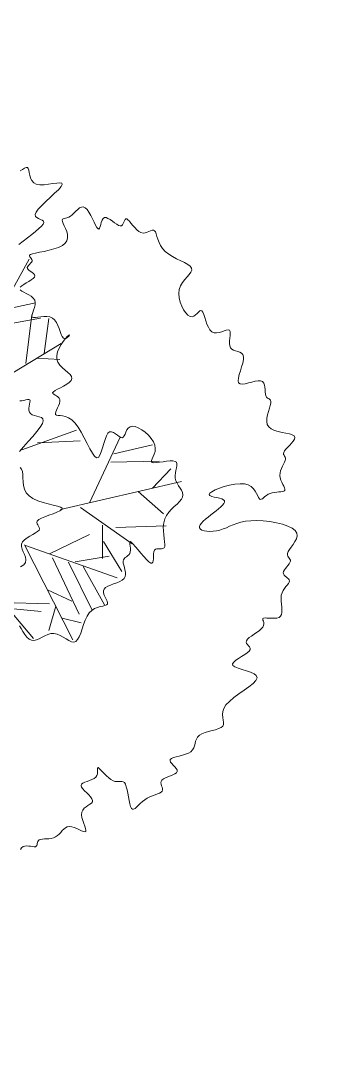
# Model space of a CAD drawing. Extents: x 2080 to 102399, y 2071 to 93424.
# Drawn here: x 81611.1 to 81674.5, y 86472.3 to 86693 of the extents above; entities that cross this region are included whole.
import ezdxf

# ---------------------------------------------------------------- set-up
doc = ezdxf.new("R2010")
doc.units = 0
doc.header["$LTSCALE"] = 20
doc.header["$MEASUREMENT"] = 0
doc.layers.add('casuanut tree', color=100, linetype='Continuous', lineweight=5)
doc.layers.add('road', color=2, linetype='Continuous')

# ---------------------------------------------------------------- blocks, each defined once
blk = doc.blocks.new('tr')
at = {"layer": 'casuanut tree'}
for p, q in [((0.2285, 0.3375), (0.4338, 0.5671)), ((0.3339, 0.4487), (0.4241, 0.4468)), ((0.2947, 0.4095), (0.428, 0.4036)), ((0.3614, 0.2918), (0.4065, 0.4173)), ((0.4163, 0.3075), (0.4496, 0.3977)), ((0.2928, 0.2663), (0.4673, 0.3232)), ((0.3928, 0.2996), (0.4535, 0.282)), ((0.298, 0.0656), (0.455, 0.0838)), ((0.3433, 0.0747), (0.458, 0.0536)), ((0.445, -0.1163), (0.5666, 0.0392)), ((0.526, -0.0217), (0.6544, -0.0487)), ((0.5395, -0.0014), (0.6476, -0.0014)), ((0.6206, -0.1163), (0.6814, -0.0758)), ((0.3639, -0.1163), (0.7017, -0.1163)), ((0.4179, -0.1231), (0.5328, -0.2516)), ((0.5801, -0.1163), (0.6341, -0.1907)), ((0.2467, -0.1881), (0.3161, -0.4691)), ((0.249, -0.1907), (0.472, -0.3327)), ((0.4652, -0.1839), (0.445, -0.2718)), ((0.307, -0.2274), (0.4248, -0.2002)), ((0.499, -0.1975), (0.6341, -0.2245)), ((0.3131, -0.2395), (0.3493, -0.4056)), ((0.458, -0.2274), (0.4882, -0.318)), ((0.1229, -0.2667), (0.2134, -0.4419)), ((0.3523, -0.2606), (0.3855, -0.4026)), ((0.3704, -0.2637), (0.464, -0.2697)), ((0.3885, -0.2818), (0.4218, -0.3966)), ((0.1531, -0.3271), (0.2768, -0.3603)), ((0.2799, -0.3211), (0.3372, -0.3664)), ((0.1682, -0.3482), (0.2497, -0.3754)), ((0.2919, -0.3694), (0.2587, -0.4298)), ((0.301, -0.4056), (0.3493, -0.4298))]:
    blk.add_line(p, q, dxfattribs=at)
for points in [[(0.4157, 0.6116), (0.4293, 0.6182), (0.4429, 0.6246), (0.4559, 0.6308), (0.4679, 0.6365), (0.4783, 0.6419), (0.4868, 0.6469), (0.4927, 0.6515), (0.4956, 0.6555), (0.4953, 0.6591), (0.4925, 0.6624), (0.4883, 0.6655), (0.4837, 0.6688), (0.4796, 0.6724), (0.4771, 0.6765), (0.4772, 0.6813), (0.481, 0.6871), (0.489, 0.694), (0.5004, 0.7016), (0.5139, 0.7097), (0.5281, 0.7179), (0.5419, 0.7259), (0.554, 0.7332), (0.563, 0.7396), (0.5677, 0.7446), (0.5672, 0.748), (0.5622, 0.7502), (0.5538, 0.7516), (0.5431, 0.7526), (0.5311, 0.7536), (0.5191, 0.7552), (0.508, 0.7576), (0.499, 0.7615), (0.4929, 0.7669), (0.4893, 0.7737), (0.4876, 0.7811), (0.4872, 0.7888), (0.4874, 0.7962), (0.4876, 0.8027), (0.4872, 0.8078), (0.4855, 0.811), (0.4821, 0.812), (0.4771, 0.8112), (0.471, 0.8092), (0.4641, 0.8065)], [(0.0492, -0.9935), (0.0531, -0.9896), (0.0576, -0.9876), (0.0626, -0.9872), (0.0678, -0.9879), (0.073, -0.9895), (0.078, -0.9914), (0.0827, -0.9933), (0.0869, -0.9947), (0.0903, -0.9953), (0.0928, -0.9947), (0.0946, -0.9931), (0.096, -0.9909), (0.0972, -0.9882), (0.0984, -0.9855), (0.0999, -0.9829), (0.102, -0.9808), (0.1049, -0.9795), (0.1088, -0.9791), (0.1135, -0.9795), (0.119, -0.9804), (0.1249, -0.9815), (0.1312, -0.9824), (0.1375, -0.983), (0.1439, -0.9829), (0.15, -0.9817), (0.1557, -0.9795), (0.1611, -0.9764), (0.1663, -0.9728), (0.1714, -0.9692), (0.1764, -0.966), (0.1816, -0.9635), (0.187, -0.9623), (0.1927, -0.9626), (0.1988, -0.9648), (0.2051, -0.9683), (0.2113, -0.9728), (0.2172, -0.9774), (0.2226, -0.9816), (0.2273, -0.9849), (0.2309, -0.9867), (0.2333, -0.9863), (0.2343, -0.9833), (0.2342, -0.9781), (0.2335, -0.9713), (0.2326, -0.9634), (0.2318, -0.955), (0.2315, -0.9466), (0.2323, -0.9388), (0.2344, -0.9322), (0.2382, -0.927), (0.2432, -0.9232), (0.249, -0.9204), (0.255, -0.9181), (0.2606, -0.916), (0.2654, -0.9138), (0.2689, -0.911), (0.2704, -0.9074), (0.2697, -0.9026), (0.2673, -0.8968), (0.2636, -0.8905), (0.2593, -0.8839), (0.2551, -0.8773), (0.2516, -0.8711), (0.2494, -0.8656), (0.249, -0.8612), (0.2511, -0.858), (0.2551, -0.8559), (0.2607, -0.8545), (0.2672, -0.8536), (0.2742, -0.8527), (0.2812, -0.8517), (0.2876, -0.8501), (0.293, -0.8477), (0.2969, -0.8442), (0.2995, -0.84), (0.3011, -0.8355), (0.3021, -0.8312), (0.3027, -0.8274), (0.3032, -0.8247), (0.304, -0.8234), (0.3053, -0.824), (0.3074, -0.8268), (0.3103, -0.8313), (0.3137, -0.8372), (0.3177, -0.8438), (0.3221, -0.8508), (0.3269, -0.8574), (0.3318, -0.8633), (0.3369, -0.8679), (0.3419, -0.8709), (0.3468, -0.8726), (0.3515, -0.8736), (0.3559, -0.8743), (0.3597, -0.8752), (0.363, -0.877), (0.3655, -0.88), (0.3673, -0.8848), (0.3681, -0.8918), (0.3682, -0.9005), (0.3679, -0.9102), (0.3674, -0.9203), (0.3669, -0.9303), (0.3668, -0.9393), (0.3672, -0.947), (0.3684, -0.9524), (0.3706, -0.9554), (0.3738, -0.956), (0.3779, -0.9548), (0.3827, -0.9523), (0.3884, -0.9489), (0.3947, -0.945), (0.4016, -0.9412), (0.4089, -0.9378), (0.4167, -0.9353), (0.4246, -0.9335), (0.4324, -0.9322), (0.4399, -0.9312), (0.4467, -0.9302), (0.4526, -0.9291), (0.4574, -0.9276), (0.4607, -0.9254), (0.4625, -0.9225), (0.463, -0.9189), (0.4628, -0.9149), (0.4623, -0.9108), (0.4619, -0.9066), (0.4621, -0.9026), (0.4635, -0.899), (0.4664, -0.8961), (0.4711, -0.894), (0.4772, -0.8924), (0.4842, -0.8912), (0.4915, -0.8902), (0.4986, -0.889), (0.5048, -0.8875), (0.5097, -0.8855), (0.5125, -0.8826), (0.513, -0.8787), (0.5117, -0.8741), (0.5092, -0.869), (0.506, -0.8637), (0.503, -0.8585), (0.5008, -0.8537), (0.5, -0.8496), (0.5013, -0.8465), (0.5051, -0.8446), (0.5111, -0.8435), (0.5187, -0.8431), (0.5273, -0.843), (0.5364, -0.8428), (0.5454, -0.8422), (0.5538, -0.841), (0.5609, -0.8386), (0.5664, -0.8351), (0.5706, -0.8304), (0.5739, -0.8251), (0.5768, -0.8195), (0.5798, -0.8138), (0.5833, -0.8085), (0.5877, -0.8039), (0.5936, -0.8003), (0.6012, -0.798), (0.6102, -0.7967), (0.6199, -0.796), (0.6299, -0.7957), (0.6396, -0.7953), (0.6484, -0.7945), (0.6557, -0.7929), (0.6611, -0.7902), (0.6642, -0.7861), (0.6656, -0.7808), (0.666, -0.7745), (0.6663, -0.7674), (0.6674, -0.7597), (0.6698, -0.7518), (0.6746, -0.7439), (0.6825, -0.7361), (0.694, -0.7287), (0.7081, -0.7216), (0.7238, -0.7149), (0.7397, -0.7083), (0.7546, -0.702), (0.7674, -0.6957), (0.7768, -0.6894), (0.7816, -0.6831), (0.781, -0.6768), (0.776, -0.6704), (0.7678, -0.664), (0.7577, -0.6578), (0.7471, -0.6518), (0.7373, -0.6461), (0.7296, -0.6407), (0.7253, -0.6358), (0.7254, -0.6314), (0.7293, -0.6274), (0.736, -0.6238), (0.7445, -0.6205), (0.7538, -0.6172), (0.763, -0.6141), (0.7711, -0.6109), (0.7771, -0.6076), (0.7803, -0.6042), (0.7812, -0.6005), (0.7804, -0.5968), (0.7787, -0.593), (0.7766, -0.5892), (0.7751, -0.5855), (0.7746, -0.5818), (0.776, -0.5783), (0.7797, -0.5751), (0.7853, -0.5719), (0.7924, -0.5689), (0.8002, -0.5658), (0.8082, -0.5627), (0.8159, -0.5595), (0.8226, -0.5561), (0.8278, -0.5524), (0.831, -0.5485), (0.8327, -0.5444), (0.8331, -0.5405), (0.833, -0.5368), (0.8327, -0.5336), (0.8327, -0.531), (0.8335, -0.5294), (0.8357, -0.5288), (0.8394, -0.5293), (0.8446, -0.5307), (0.8508, -0.5326), (0.8575, -0.5345), (0.8644, -0.5361), (0.871, -0.5368), (0.8769, -0.5364), (0.8818, -0.5344), (0.8854, -0.5305), (0.8878, -0.525), (0.8893, -0.5182), (0.8904, -0.5106), (0.8913, -0.5025), (0.8924, -0.4943), (0.894, -0.4864), (0.8965, -0.4792), (0.8999, -0.4729), (0.9042, -0.4676), (0.909, -0.463), (0.9138, -0.459), (0.9183, -0.4556), (0.9223, -0.4524), (0.9252, -0.4494), (0.9269, -0.4465), (0.9269, -0.4435), (0.9257, -0.4404), (0.9237, -0.4372), (0.9212, -0.434), (0.9188, -0.4307), (0.9167, -0.4273), (0.9155, -0.424), (0.9156, -0.4206), (0.9172, -0.4172), (0.9201, -0.4138), (0.9239, -0.4105), (0.9281, -0.4072), (0.9324, -0.404), (0.9363, -0.4008), (0.9395, -0.3977), (0.9415, -0.3947), (0.9421, -0.3917), (0.9415, -0.3889), (0.9403, -0.3859), (0.939, -0.3828), (0.9379, -0.3795), (0.9377, -0.376), (0.9387, -0.372), (0.9415, -0.3676), (0.9463, -0.3627), (0.9524, -0.3573), (0.9592, -0.3514), (0.9657, -0.3451), (0.9712, -0.3383), (0.9748, -0.3312), (0.9756, -0.3237), (0.973, -0.3158), (0.9663, -0.3076), (0.9561, -0.2994), (0.943, -0.2914), (0.9279, -0.2838), (0.9114, -0.2769), (0.8943, -0.2709), (0.8775, -0.2662), (0.8616, -0.2628), (0.8472, -0.2611), (0.8342, -0.2607), (0.8225, -0.2613), (0.8117, -0.2627), (0.8017, -0.2644), (0.7922, -0.2662), (0.783, -0.2676), (0.7737, -0.2685), (0.7644, -0.2684), (0.7552, -0.2675), (0.7464, -0.2659), (0.7384, -0.2637), (0.7315, -0.2609), (0.7261, -0.2577), (0.7224, -0.2542), (0.7208, -0.2504), (0.7216, -0.2466), (0.7244, -0.2426), (0.729, -0.2387), (0.735, -0.2347), (0.7422, -0.2306), (0.7501, -0.2267), (0.7585, -0.2227), (0.767, -0.2189), (0.7753, -0.2151), (0.783, -0.2115), (0.79, -0.2079), (0.7958, -0.2044), (0.8002, -0.2009), (0.8029, -0.1975), (0.8036, -0.1941), (0.8019, -0.1907), (0.7978, -0.1873), (0.7919, -0.184), (0.7851, -0.1806), (0.7784, -0.1773), (0.7725, -0.1741), (0.7685, -0.1709), (0.7671, -0.1678), (0.7692, -0.1648), (0.7755, -0.1619), (0.7853, -0.1593), (0.7978, -0.1573), (0.8119, -0.1559), (0.8268, -0.1554), (0.8416, -0.1561), (0.8554, -0.158), (0.8672, -0.1614), (0.8764, -0.1664), (0.8832, -0.1726), (0.888, -0.1796), (0.8913, -0.1869), (0.8934, -0.194), (0.8949, -0.2005), (0.8961, -0.206), (0.8976, -0.2099), (0.8996, -0.2119), (0.9022, -0.2123), (0.9054, -0.2114), (0.9091, -0.2097), (0.9134, -0.2075), (0.9182, -0.2053), (0.9234, -0.2033), (0.9291, -0.202), (0.9352, -0.2016), (0.9415, -0.202), (0.9477, -0.2028), (0.9536, -0.2038), (0.959, -0.2046), (0.9636, -0.205), (0.9673, -0.2046), (0.9697, -0.2031), (0.9707, -0.2003), (0.9706, -0.1964), (0.9697, -0.1915), (0.9684, -0.1859), (0.967, -0.1798), (0.966, -0.1733), (0.9656, -0.1667), (0.9663, -0.1603), (0.9682, -0.1541), (0.9711, -0.1483), (0.9747, -0.1428), (0.9787, -0.1376), (0.9826, -0.1328), (0.9862, -0.1284), (0.9892, -0.1244), (0.991, -0.1208), (0.9917, -0.1177), (0.9914, -0.1148), (0.9906, -0.1121), (0.9896, -0.1096), (0.989, -0.107), (0.9891, -0.1044), (0.9904, -0.1015), (0.9933, -0.0983), (0.998, -0.0947), (1.004, -0.0908), (1.0106, -0.0866), (1.0171, -0.0822), (1.0228, -0.0778), (1.027, -0.0733), (1.0291, -0.0688), (1.0282, -0.0645), (1.024, -0.0604), (1.0171, -0.0563), (1.0083, -0.0521), (0.9985, -0.0477), (0.9885, -0.043), (0.9793, -0.0377), (0.9716, -0.0318), (0.9663, -0.0251), (0.964, -0.0175), (0.9644, -0.0092), (0.9667, -0.0006), (0.9705, 0.008), (0.975, 0.0164), (0.9796, 0.0242), (0.9836, 0.0312), (0.9865, 0.0369), (0.9878, 0.0413), (0.9877, 0.0446), (0.9865, 0.047), (0.9846, 0.049), (0.9824, 0.0509), (0.9802, 0.0531), (0.9785, 0.0558), (0.9775, 0.0595), (0.9776, 0.0642), (0.9784, 0.0699), (0.9795, 0.0762), (0.9803, 0.0826), (0.9806, 0.0887), (0.9798, 0.0943), (0.9774, 0.099), (0.973, 0.1023), (0.9664, 0.104), (0.9582, 0.1046), (0.9489, 0.1045), (0.9394, 0.1041), (0.9304, 0.104), (0.9225, 0.1046), (0.9166, 0.1065), (0.9134, 0.1102), (0.9132, 0.1158), (0.9157, 0.1232), (0.92, 0.1319), (0.9255, 0.1413), (0.9312, 0.151), (0.9365, 0.1604), (0.9405, 0.1691), (0.9426, 0.1766), (0.9422, 0.1826), (0.9396, 0.1873), (0.9355, 0.191), (0.9305, 0.1941), (0.9252, 0.197), (0.9201, 0.2001), (0.916, 0.2037), (0.9134, 0.2082), (0.9126, 0.2138), (0.9135, 0.2203), (0.9154, 0.2273), (0.9177, 0.2344), (0.92, 0.2411), (0.9217, 0.2472), (0.9223, 0.2521), (0.9212, 0.2555), (0.9181, 0.2572), (0.9132, 0.2575), (0.9071, 0.2571), (0.9001, 0.2564), (0.8929, 0.256), (0.8858, 0.2565), (0.8793, 0.2584), (0.8739, 0.2623), (0.87, 0.2685), (0.8674, 0.2766), (0.8657, 0.2858), (0.8647, 0.2954), (0.8639, 0.3047), (0.8632, 0.3131), (0.8621, 0.3199), (0.8604, 0.3243), (0.8579, 0.3258), (0.8545, 0.3251), (0.8505, 0.3229), (0.8459, 0.3199), (0.841, 0.317), (0.8359, 0.3149), (0.8307, 0.3144), (0.8255, 0.3164), (0.8206, 0.3212), (0.8162, 0.3287), (0.8124, 0.3381), (0.8096, 0.3489), (0.8081, 0.3605), (0.808, 0.3723), (0.8096, 0.3837), (0.8131, 0.3941), (0.8188, 0.4031), (0.8259, 0.4107), (0.8338, 0.4173), (0.8417, 0.4231), (0.849, 0.4284), (0.8548, 0.4334), (0.8585, 0.4384), (0.8593, 0.4437), (0.8568, 0.4495), (0.8514, 0.4557), (0.8439, 0.4625), (0.835, 0.4698), (0.8253, 0.4775), (0.8158, 0.4857), (0.807, 0.4943), (0.7996, 0.5034), (0.7943, 0.5129), (0.7908, 0.5225), (0.7887, 0.5318), (0.7875, 0.5407), (0.7869, 0.5489), (0.7863, 0.5559), (0.7855, 0.5615), (0.7839, 0.5654), (0.7812, 0.5674), (0.7776, 0.568), (0.7732, 0.5676), (0.7682, 0.5667), (0.7629, 0.5658), (0.7574, 0.5656), (0.752, 0.5664), (0.7467, 0.5688), (0.7419, 0.5731), (0.7374, 0.579), (0.7333, 0.5858), (0.7295, 0.593), (0.7261, 0.6), (0.723, 0.6062), (0.7201, 0.611), (0.7174, 0.6139), (0.715, 0.6144), (0.7127, 0.613), (0.7104, 0.6103), (0.708, 0.607), (0.7055, 0.6035), (0.7027, 0.6007), (0.6996, 0.599), (0.696, 0.5992), (0.692, 0.6016), (0.6875, 0.6057), (0.6828, 0.611), (0.6779, 0.6167), (0.6729, 0.6222), (0.668, 0.6268), (0.6633, 0.6299), (0.6589, 0.6308), (0.6549, 0.629), (0.6512, 0.6253), (0.6479, 0.6203), (0.645, 0.6148), (0.6422, 0.6098), (0.6397, 0.6059), (0.6374, 0.604), (0.6352, 0.6048), (0.6332, 0.609), (0.6311, 0.616), (0.629, 0.6249), (0.6267, 0.6348), (0.6241, 0.6451), (0.6212, 0.6548), (0.6178, 0.663), (0.6139, 0.6691), (0.6093, 0.6723), (0.6043, 0.673), (0.5989, 0.6717), (0.5932, 0.6691), (0.5873, 0.6656), (0.5814, 0.6618), (0.5756, 0.6583), (0.5699, 0.6555), (0.5646, 0.654), (0.5597, 0.6535), (0.5554, 0.6535), (0.5516, 0.6536), (0.5487, 0.6533), (0.5465, 0.6524), (0.5453, 0.6502), (0.5452, 0.6465), (0.5461, 0.641), (0.5476, 0.6339), (0.5492, 0.6258), (0.5504, 0.6171), (0.5505, 0.6084), (0.5491, 0.6001), (0.5456, 0.5927), (0.5395, 0.5868), (0.5305, 0.5826), (0.5191, 0.58), (0.5061, 0.5787), (0.4924, 0.5782), (0.4787, 0.5783), (0.4659, 0.5787), (0.4548, 0.579), (0.4461, 0.5789), (0.4404, 0.5781), (0.4375, 0.5768), (0.4365, 0.5749), (0.4371, 0.5726), (0.4385, 0.57), (0.4401, 0.5674), (0.4413, 0.5646), (0.4416, 0.562), (0.4404, 0.5596), (0.4381, 0.5573), (0.4351, 0.5551), (0.4317, 0.5529), (0.4285, 0.5506), (0.4257, 0.5482), (0.424, 0.5457), (0.4236, 0.5429), (0.4248, 0.5398), (0.4273, 0.5364), (0.4304, 0.5329), (0.4337, 0.5293), (0.4366, 0.5258), (0.4384, 0.5223), (0.4388, 0.5189), (0.4371, 0.5158), (0.4329, 0.513), (0.4269, 0.5104), (0.4196, 0.508), (0.4119, 0.5055), (0.4044, 0.5031), (0.398, 0.5004), (0.3932, 0.4976)], [(0.3915, 0.4908), (0.3946, 0.4868), (0.3994, 0.4824), (0.4051, 0.4776), (0.4112, 0.4725), (0.4167, 0.467), (0.4211, 0.4611), (0.4236, 0.455), (0.4236, 0.4485), (0.4217, 0.4419), (0.4185, 0.4354), (0.4147, 0.4292), (0.4109, 0.4234), (0.4079, 0.4184), (0.4062, 0.4142), (0.4067, 0.411), (0.4096, 0.4091), (0.4148, 0.4079), (0.4215, 0.4073), (0.4293, 0.4067), (0.4376, 0.4057), (0.4458, 0.4039), (0.4533, 0.4009), (0.4596, 0.3964), (0.4642, 0.39), (0.4675, 0.3821), (0.4696, 0.3734), (0.471, 0.3644), (0.472, 0.3556), (0.4731, 0.3477), (0.4744, 0.3412), (0.4765, 0.3367), (0.4795, 0.3344), (0.4831, 0.3342), (0.4868, 0.3353), (0.4903, 0.3372), (0.493, 0.3393), (0.4945, 0.3411), (0.4944, 0.3419), (0.4922, 0.3412), (0.4877, 0.3385), (0.4814, 0.3339), (0.474, 0.3279), (0.4662, 0.3206), (0.4588, 0.3123), (0.4525, 0.3034), (0.448, 0.2942), (0.4461, 0.2848), (0.4472, 0.2756), (0.4506, 0.2668), (0.4557, 0.2582), (0.4614, 0.2502), (0.467, 0.2426), (0.4716, 0.2357), (0.4743, 0.2294), (0.4742, 0.224), (0.4709, 0.2193), (0.4648, 0.2154), (0.4568, 0.212), (0.4476, 0.2092), (0.4382, 0.2067), (0.4294, 0.2045), (0.422, 0.2024), (0.4168, 0.2003), (0.4144, 0.1981), (0.4145, 0.1958), (0.4163, 0.1933), (0.4192, 0.1904), (0.4226, 0.1873), (0.4258, 0.1838), (0.4282, 0.1799), (0.4292, 0.1755), (0.4282, 0.1706), (0.4257, 0.1654), (0.4222, 0.1601), (0.4182, 0.1548), (0.4144, 0.1498), (0.4111, 0.1452), (0.4092, 0.1414), (0.4089, 0.1383), (0.4109, 0.1362), (0.4147, 0.1346), (0.4201, 0.133), (0.4265, 0.1307), (0.4337, 0.1273), (0.4411, 0.1222), (0.4484, 0.1148), (0.4551, 0.1045), (0.461, 0.0912), (0.4661, 0.0756), (0.4706, 0.0589), (0.4748, 0.0423), (0.4787, 0.0268), (0.4826, 0.0136), (0.4867, 0.0038), (0.4911, -0.0014), (0.496, -0.0013), (0.5013, 0.0033), (0.507, 0.0112), (0.5128, 0.0211), (0.5187, 0.0319), (0.5247, 0.0423), (0.5305, 0.0512), (0.5362, 0.0572), (0.5415, 0.0596), (0.5465, 0.0588), (0.5513, 0.0557), (0.5557, 0.0511), (0.5599, 0.046), (0.5639, 0.0412), (0.5676, 0.0375), (0.5711, 0.0358), (0.5744, 0.0367), (0.5776, 0.0397), (0.581, 0.044), (0.5846, 0.049), (0.5886, 0.0539), (0.5932, 0.058), (0.5986, 0.0604), (0.6048, 0.0606), (0.612, 0.0579), (0.6199, 0.0526), (0.6278, 0.0453), (0.6354, 0.0365), (0.6422, 0.0267), (0.6478, 0.0164), (0.6516, 0.0061), (0.6533, -0.0037), (0.6525, -0.0124), (0.6498, -0.0202), (0.646, -0.027), (0.6417, -0.0328), (0.6378, -0.0378), (0.6349, -0.0418), (0.6338, -0.0451), (0.6352, -0.0476), (0.6397, -0.0494), (0.6467, -0.0506), (0.6553, -0.0516), (0.6649, -0.0524), (0.6747, -0.0533), (0.6839, -0.0546), (0.6916, -0.0563), (0.6972, -0.0589), (0.7, -0.0623), (0.7005, -0.0665), (0.6992, -0.0715), (0.6967, -0.0772), (0.6937, -0.0833), (0.6907, -0.0899), (0.6883, -0.0968), (0.687, -0.1039), (0.6874, -0.1112), (0.6891, -0.1184), (0.6914, -0.1256), (0.6939, -0.1327), (0.6961, -0.1395), (0.6973, -0.1461), (0.6971, -0.1523), (0.6949, -0.158), (0.6904, -0.1633), (0.6838, -0.1683), (0.6759, -0.1732), (0.6671, -0.1783), (0.6579, -0.1838), (0.649, -0.19), (0.6409, -0.1971), (0.6341, -0.2054), (0.6291, -0.2148), (0.6256, -0.2252), (0.6233, -0.236), (0.6219, -0.2466), (0.6209, -0.2567), (0.62, -0.2657), (0.6189, -0.2732), (0.6172, -0.2786), (0.6147, -0.2817), (0.6114, -0.2828), (0.6076, -0.2825), (0.6034, -0.2816), (0.5992, -0.2804), (0.5951, -0.2797), (0.5912, -0.28), (0.588, -0.282), (0.5853, -0.2859), (0.5832, -0.2913), (0.5815, -0.2975), (0.5798, -0.3037), (0.578, -0.3091), (0.5759, -0.313), (0.5733, -0.3148), (0.5699, -0.3135), (0.5657, -0.3089), (0.5608, -0.3014), (0.5555, -0.292), (0.55, -0.2816), (0.5446, -0.271), (0.5395, -0.2611), (0.5351, -0.2528), (0.5317, -0.247), (0.5292, -0.2444), (0.5277, -0.2446), (0.5268, -0.247), (0.5263, -0.251), (0.5259, -0.2561), (0.5253, -0.2616), (0.5243, -0.2671), (0.5226, -0.2718), (0.5201, -0.2755), (0.5169, -0.2782), (0.5132, -0.2802), (0.5094, -0.282), (0.5057, -0.2837), (0.5024, -0.2858), (0.4997, -0.2885), (0.4979, -0.2921), (0.4971, -0.2969), (0.4971, -0.3027), (0.4975, -0.309), (0.4977, -0.3156), (0.4975, -0.3222), (0.4965, -0.3284), (0.4941, -0.3339), (0.49, -0.3383), (0.484, -0.3415), (0.4764, -0.3436), (0.4678, -0.3451), (0.4589, -0.3462), (0.4501, -0.3473), (0.442, -0.3488), (0.4352, -0.3509), (0.4303, -0.3541), (0.4276, -0.3585), (0.4268, -0.3639), (0.4274, -0.37), (0.4286, -0.3762), (0.4301, -0.3823), (0.4313, -0.3879), (0.4315, -0.3925), (0.4303, -0.3958), (0.4273, -0.3976), (0.4225, -0.3982), (0.4164, -0.3982), (0.4092, -0.3982), (0.4013, -0.3986), (0.393, -0.4001), (0.3845, -0.4031), (0.3763, -0.4082), (0.3685, -0.4157), (0.3612, -0.4251), (0.3543, -0.4355), (0.3477, -0.4462), (0.3414, -0.4564), (0.3353, -0.4652), (0.3293, -0.472), (0.3234, -0.4758), (0.3174, -0.4762), (0.3114, -0.4737), (0.3053, -0.469), (0.299, -0.463), (0.2924, -0.4564), (0.2855, -0.45), (0.2782, -0.4445), (0.2704, -0.4409), (0.2622, -0.4395), (0.2536, -0.44), (0.2449, -0.4417), (0.2362, -0.444), (0.2278, -0.4461), (0.2199, -0.4475), (0.2127, -0.4475), (0.2063, -0.4454), (0.2008, -0.4407), (0.1963, -0.434), (0.1925, -0.4259), (0.1892, -0.4171), (0.1863, -0.4082), (0.1836, -0.3999)], [(0.2222, -0.2437), (0.2322, -0.2403), (0.2383, -0.2353), (0.2411, -0.2289), (0.2416, -0.2217), (0.2406, -0.2138), (0.2389, -0.2057), (0.2375, -0.1978), (0.2372, -0.1904), (0.2389, -0.1839), (0.2432, -0.1786), (0.2496, -0.1744), (0.2575, -0.1709), (0.2661, -0.168), (0.2747, -0.1655), (0.2828, -0.1632), (0.2894, -0.1608), (0.2941, -0.158), (0.2962, -0.1548), (0.2964, -0.1513), (0.2954, -0.1474), (0.2939, -0.1435), (0.2929, -0.1397), (0.293, -0.136), (0.295, -0.1327), (0.2997, -0.1299), (0.3076, -0.1276), (0.3179, -0.1258), (0.3295, -0.1243), (0.3412, -0.1228), (0.3521, -0.1213), (0.361, -0.1194), (0.3668, -0.1171), (0.3684, -0.1141), (0.3651, -0.1103), (0.3576, -0.1056), (0.3472, -0.1002), (0.3348, -0.0939), (0.3216, -0.0869), (0.3087, -0.0791), (0.2973, -0.0705), (0.2884, -0.0611), (0.283, -0.0511), (0.2805, -0.0406), (0.2802, -0.03), (0.2813, -0.0196), (0.2831, -0.0096), (0.2848, -0.0004), (0.2857, 0.0077), (0.2851, 0.0144), (0.2824, 0.0195)], [(0.2902, 0.0627), (0.3044, 0.0727), (0.3197, 0.0834), (0.3349, 0.0941), (0.3488, 0.1046), (0.3603, 0.1142), (0.3684, 0.1226), (0.3721, 0.1294), (0.3721, 0.1348), (0.3692, 0.1392), (0.3643, 0.1428), (0.3583, 0.1461), (0.3521, 0.1492), (0.3465, 0.1525), (0.3425, 0.1564), (0.3407, 0.161), (0.3407, 0.1661), (0.3421, 0.1716), (0.3442, 0.1771), (0.3465, 0.1823), (0.3485, 0.1869), (0.3496, 0.1908), (0.3493, 0.1935), (0.3471, 0.195), (0.3433, 0.1956), (0.3385, 0.1957), (0.3331, 0.1957), (0.3275, 0.196), (0.3222, 0.1972)]]:
    blk.add_lwpolyline(points, dxfattribs=at)

msp = doc.modelspace()

# ---------------------------------------------------------------- linework, layer by layer
at = {"layer": 'road', "linetype": 'Continuous', "ltscale": 0.5}
msp.add_arc((87662.998, 80270.51), 8874.138, 132.4406284, 139.5256267, dxfattribs=at)

# ---------------------------------------------------------------- block references
at = {"layer": 'casuanut tree', "linetype": 'Continuous', "xscale": 78.74470103140477, "yscale": 78.74470103140477, "zscale": 78.74470103140477, "rotation": 13.01607038379083}
msp.add_blockref('tr', (81589.704, 86590.713), dxfattribs=at)

doc.saveas('drawing.dxf')
